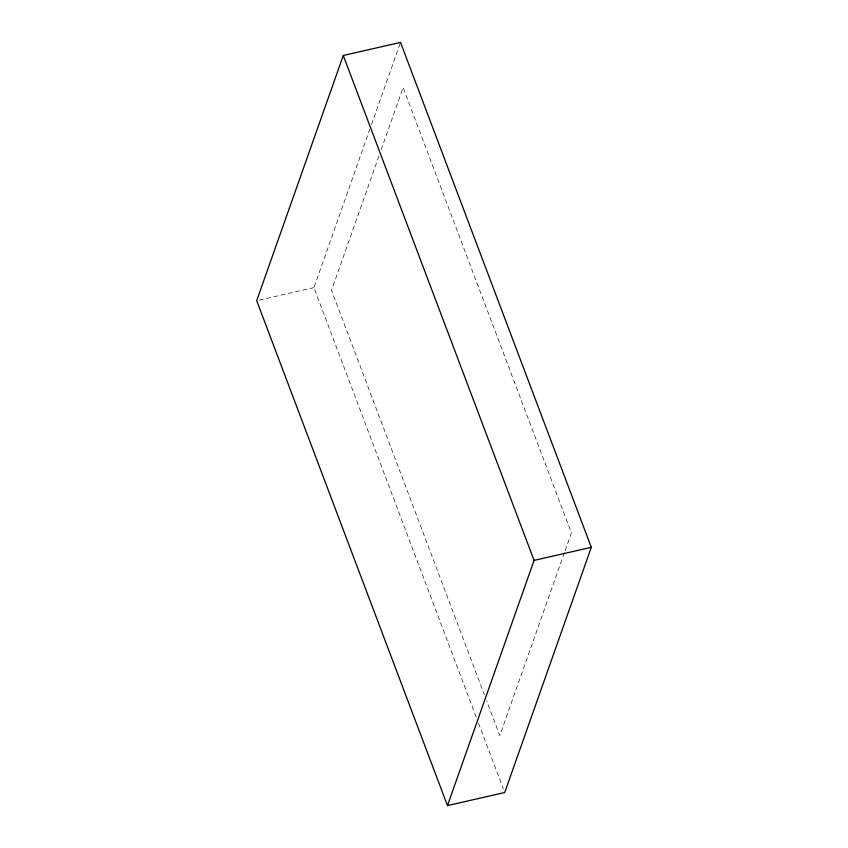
<?xml version="1.0" encoding="UTF-8"?>
<svg xmlns="http://www.w3.org/2000/svg" width="848" height="848" viewBox="0 0 848 848"><rect width="100%" height="100%" fill="white"/><g stroke="black" fill="none" stroke-linecap="round" stroke-linejoin="round"><path stroke-width="0.64" stroke-dasharray="4.24 3.18" d="M476.194 717.026L313.93 287.599L369.749 129.521M371.509 124.55L400.521 42.4M378.961 155.979L331.526 290.302L484.378 694.788M381.165 149.757L403.118 87.577L571.393 532.883L564.8 551.539M564.365 552.79L499.801 735.608L486.71 700.978M259.234 300.097L313.93 287.599M478.537 723.206L503.32 788.799"/><path stroke-width="1.27" d="M343.281 55.491L256.69 300.68L447.479 805.6L504.719 792.509L591.31 547.32L400.521 42.4L343.281 55.491L534.07 560.401L447.479 805.6M534.07 560.401L591.31 547.32"/></g></svg>
